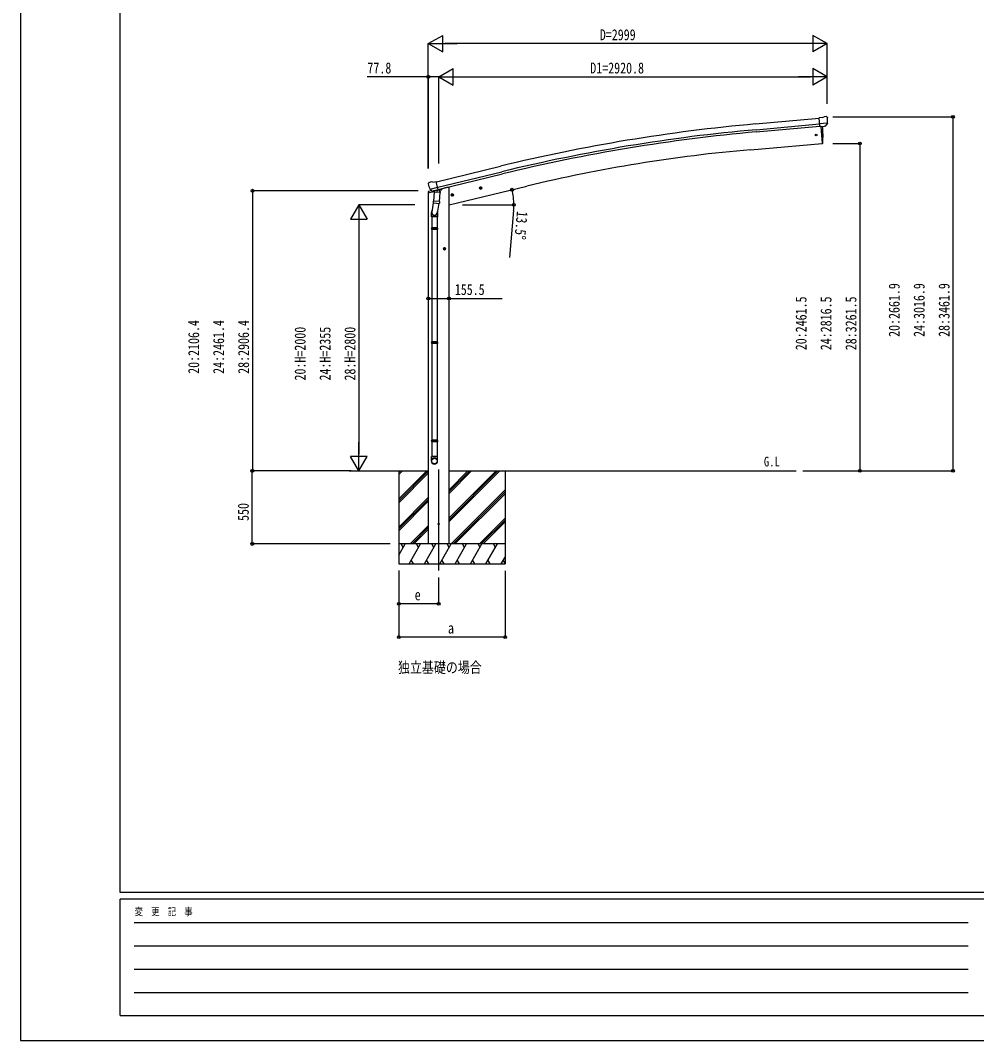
# Model space of a CAD drawing. Units: millimetres, scale not verified. Extents: x -10512 to 10512, y -7425 to 7425.
# Drawn here: x -10512 to -3325, y -7425 to 246 of the extents above; entities that cross this region are included whole.
import ezdxf
from ezdxf.enums import TextEntityAlignment as Align

# ---------------------------------------------------------------- set-up
doc = ezdxf.new("R2010")
doc.units = ezdxf.units.MM
doc.header["$LTSCALE"] = 30
for name, color, linetype in [('0-2_USER1', 3, 'Continuous'), ('0-3_YKK_12', 2, 'Continuous'), ('0-4_YKK_13', 4, 'Continuous'), ('0-5_YKK_A1', 4, 'Continuous'), ('0-6_YKK_D', 6, 'Continuous'), ('0-7_YKK_ZWAK', 7, 'Continuous')]:
    doc.layers.add(name, color=color, linetype=linetype)
doc.styles.add('ＭＳ ゴシック', font='')
doc.styles.get('ＭＳ ゴシック').set_extended_font_data('MS Gothic')

msp = doc.modelspace()

# ---------------------------------------------------------------- linework, layer by layer
at = {"layer": '0-3_YKK_12'}
msp.add_line((-7368.53, -3131.54), (-7368.53, -3890.74), dxfattribs=at)
at = {"layer": '0-4_YKK_13'}
for p, q in [((-4482.77, -485.24), (-4509.34, -487.56)), ((-4503.68, -552.22), (-4509.34, -487.56)), ((-4446.48, -527.52), (-4505.39, -532.68)), ((-4482.77, -485.24), (-4471.05, -478.47)), ((-4456.15, -476.88), (-4469.81, -478.08)), ((-4457.73, -547.01), (-4446.79, -528.07)), ((-4447.01, -482.64), (-4452.5, -478.03)), ((-4445.95, -484.68), (-4445.83, -486.02)), ((-4493.72, -551.35), (-4503.68, -552.22)), ((-4496.71, -551.61), (-4485.54, -679.21)), ((-4460.11, -548.41), (-4467.82, -549.08)), ((-4485.54, -679.21), (-4483.49, -678.96)), ((-7447.47, -982.73), (-7447.19, -983.88)), ((-7443.25, -974.16), (-7447.11, -980.45)), ((-7440.16, -971.91), (-7426.97, -968.74)), ((-7412.41, -971.42), (-7425.67, -968.72)), ((-7412.41, -971.42), (-7386.48, -965.19)), ((-7448.6, -1051.07), (-7405.89, -1040.81)), ((-7448.6, -1044.18), (-7448.6, -1051.07)), ((-7420.09, -1034.97), (-7446.3, -1041.26)), ((-7433.42, -1023.04), (-7375.91, -1009.23)), ((-7416.56, -1037.95), (-7432.94, -1023.46)), ((-7413.86, -1038.52), (-7406.34, -1036.71)), ((-7413.02, -1038.41), (-7411.49, -1038.04)), ((-7411.49, -1038.04), (-7374.78, -1029.23)), ((-7409.65, -1038.27), (-7409.7, -1039.01)), ((-7408.95, -1040.05), (-7383.13, -1046.49)), ((-7402.03, -1045.4), (-7406.7, -1112.24)), ((-7356.34, -1048.59), (-7402.03, -1045.4)), ((-7400.25, -1042.22), (-7400.48, -1045.51)), ((-7380.74, -1031.06), (-7381.76, -1045.66)), ((-7374.78, -1029.23), (-7373.26, -1028.86)), ((-7371.7, -1026.76), (-7370.76, -1026.83)), ((-7370.76, -1026.83), (-7357.44, -1042.14)), ((-7366.76, -1031.42), (-7347.88, -1026.89)), ((-7361.01, -1115.43), (-7356.34, -1048.59)), ((-7357.44, -1042.14), (-7357.89, -1048.49)), ((-7344.04, -1018.71), (-7344.04, -1022.02)), ((-7275.72, -1068.29), (-7256.28, -1063.62)), ((-7271.17, -1060.51), (-7273.3, -1067.7)), ((-7263.87, -1058.75), (-7271.17, -1060.51)), ((-7263.67, -1075.67), (-7268.33, -1056.23)), ((-7258.7, -1064.2), (-7263.87, -1058.75)), ((-7260.83, -1071.4), (-7258.7, -1064.2)), ((-7061.8, -1016.93), (-7042.35, -1012.26)), ((-7057.24, -1009.15), (-7059.38, -1016.35)), ((-7049.95, -1007.4), (-7057.24, -1009.15)), ((-7049.74, -1024.32), (-7054.41, -1004.87)), ((-7044.78, -1012.84), (-7049.95, -1007.4)), ((-7046.91, -1020.04), (-7044.78, -1012.84)), ((-7406.36, -1107.35), (-7420.88, -1195.12)), ((-7407.56, -1124.7), (-7406.69, -1112.24)), ((-7407.17, -1126.06), (-7407.17, -1126.06)), ((-7361.01, -1115.43), (-7406.7, -1112.24)), ((-7405.72, -1126.84), (-7364.02, -1129.76)), ((-7367.54, -1129.51), (-7380.18, -1204.44)), ((-7361.03, -1115.43), (-7361.92, -1128.13)), ((-7423.03, -1232.28), (-7423.03, -1197.93)), ((-7377.03, -1197.63), (-7377.03, -1232.28)), ((-7377.03, -1232.28), (-7423.03, -1232.28)), ((-7421.03, -1232.28), (-7421.03, -1314.8)), ((-7379.03, -1232.28), (-7379.03, -1314.8)), ((-7423.03, -1316.8), (-7422.03, -1314.8)), ((-7377.03, -1316.8), (-7423.03, -1316.8)), ((-7377.03, -1324.8), (-7423.03, -1324.8)), ((-7378.03, -1314.8), (-7422.03, -1314.8)), ((-7378.03, -1326.8), (-7422.03, -1326.8)), ((-7421.03, -1326.8), (-7421.03, -2170.99)), ((-7379.03, -1326.8), (-7379.03, -2170.99)), ((-7377.03, -1316.8), (-7378.03, -1314.8)), ((-7377.03, -1324.8), (-7378.03, -1326.8)), ((-7377.03, -1316.8), (-7377.03, -1324.8)), ((-7314.53, -1470.86), (-7334.53, -1470.86)), ((-7324.53, -1463.36), (-7331.03, -1467.11)), ((-7331.03, -1467.11), (-7331.03, -1474.62)), ((-7331.03, -1474.62), (-7324.53, -1478.37)), ((-7324.53, -1480.86), (-7324.53, -1460.86)), ((-7318.03, -1467.11), (-7324.53, -1463.36)), ((-7423.03, -2172.99), (-7422.03, -2170.99)), ((-7377.03, -2172.99), (-7423.03, -2172.99)), ((-7377.03, -2180.99), (-7423.03, -2180.99)), ((-7378.03, -2170.99), (-7422.03, -2170.99)), ((-7378.03, -2182.99), (-7422.03, -2182.99)), ((-7421.03, -2182.99), (-7421.03, -2911.18)), ((-7379.03, -2182.99), (-7379.03, -2911.18)), ((-7377.03, -2172.99), (-7378.03, -2170.99)), ((-7377.03, -2180.99), (-7378.03, -2182.99)), ((-7377.03, -2172.99), (-7377.03, -2180.99)), ((-7423.03, -2913.18), (-7422.03, -2911.18)), ((-7377.03, -2913.18), (-7423.03, -2913.18)), ((-7378.03, -2911.18), (-7422.03, -2911.18)), ((-7377.03, -2913.18), (-7378.03, -2911.18)), ((-7377.03, -2913.18), (-7377.03, -2921.18)), ((-7377.03, -2921.18), (-7423.03, -2921.18)), ((-7378.03, -2923.18), (-7422.03, -2923.18)), ((-7421.03, -2923.18), (-7421.03, -3033.18)), ((-7379.03, -2923.18), (-7379.03, -3033.18)), ((-7377.03, -2921.18), (-7378.03, -2923.18)), ((-7423.03, -3067.32), (-7423.03, -3033.18)), ((-7377.03, -3033.18), (-7423.03, -3033.18)), ((-7377.03, -3067.32), (-7377.03, -3033.18))]:
    msp.add_line(p, q, dxfattribs=at)
for points in [[(-4446.4, -526.89), (-4446.69, -527.88), (-4446.79, -528.07)], [(-4493.72, -551.35), (-4493.45, -551.42), (-4468.07, -549.2), (-4467.82, -549.08)], [(-7381.05, -1030.64), (-7371.33, -1028.31), (-7386.48, -965.19)], [(-7433.69, -1022.46), (-7433.1, -1023.31), (-7432.94, -1023.46)], [(-7381.05, -1030.64), (-7381.29, -1030.79), (-7406.06, -1036.74), (-7406.34, -1036.71)], [(-7273.3, -1067.7), (-7268.13, -1073.15), (-7260.83, -1071.4)], [(-7059.38, -1016.35), (-7054.21, -1021.79), (-7046.91, -1020.04)], [(-7423.03, -1316.8), (-7423.03, -1324.8), (-7422.03, -1326.8)], [(-7324.53, -1478.37), (-7318.03, -1474.62), (-7318.03, -1467.11)], [(-7423.03, -2172.99), (-7423.03, -2180.99), (-7422.03, -2182.99)], [(-7423.03, -2913.18), (-7423.03, -2921.18), (-7422.03, -2923.18)]]:
    msp.add_lwpolyline(points, dxfattribs=at)
for centre, radius in [((-4531.23, -615.96), 6.5), ((-7266, -1065.95), 8.5), ((-7266, -1065.95), 7.7), ((-7266, -1065.95), 6.5), ((-7052.08, -1014.59), 8.5), ((-7052.08, -1014.59), 7.7), ((-7052.08, -1014.59), 6.5), ((-7324.53, -1470.86), 8.5), ((-7324.53, -1470.86), 7.7), ((-7324.53, -1470.86), 6.5), ((-7368.53, -3540.75), 4.5)]:
    msp.add_circle(centre, radius, dxfattribs=at)
for centre, radius, start, end in [((-4469.55, -481.07), 3, 95, 120), ((-4455.71, -481.87), 5, 50.00648, 94.99352), ((-4647.46, -503.66), 202.4, 353.4085, 5), ((-5379.31, -623.4), 900, 356.63919, 4.64986), ((-4483.85, -675.98), 3, 277, 356.63919), ((-7250.39, -936.63), 202.4, 193.5, 205.09125), ((-7438.99, -976.77), 5, 103.5, 148.5), ((-7426.27, -971.66), 3, 78.5, 103.5), ((-7445.6, -1044.18), 3, 103.5, 180), ((-7413.14, -1037.92), 0.5, 248.23754, 283.5), ((-7410.15, -1038.24), 0.5, 356, 103.5), ((-7408.71, -1039.08), 1, 176, 256), ((-7382.78, -1045.52), 1.03, 250.03897, 351.96569), ((-7380.14, -1031.14), 0.604, 100.59842, 172.20595), ((-7373.37, -1028.38), 0.5, 283.5, 318.76246), ((-7349.04, -1022.02), 5, 283.5, 0), ((-7405.62, -1124.88), 1.95, 175.04017, 217.47766), ((-7405.58, -1124.85), 2, 217.40962, 266), ((-7363.88, -1127.76), 2, 266, 349.46843)]:
    msp.add_arc(centre, radius, start, end, dxfattribs=at)
for centre, major_axis, ratio, start_param, end_param in [((-4441.62, -480.63), (-15.35, 3.44), 0.101033, 5.9751426, 5.9753737), ((-4448.95, -484.93), (2.71, -1.31), 0.997474, 0.5366567, 1.3225652), ((-4460.38, -545.42), (1.62, -2.54), 0.997631, 5.8041905, 5.8929484), ((-4460.45, -545.31), (-3.5, 2.17), 0.650902, 2.1145521, 2.1873627), ((-4460.33, -545.5), (1.62, -2.54), 0.997631, 5.965759, 6.7621801), ((-7444.55, -982.02), (-1.57, -2.57), 0.99628, 4.712389, 5.4996506), ((-7414.58, -1035.69), (-0.73, -2.92), 0.997631, 5.8041905, 6.6006116), ((-7414.52, -1035.47), (2.63, 3.16), 0.650902, 4.0958226, 4.1686332), ((-7414.55, -1035.59), (-0.73, -2.92), 0.997631, 0.3902369, 0.4789948), ((-7400.03, -1197.63), (23, 0), 0.996195, 2.5560258, 6.5663028), ((-7400.03, -1197.63), (21, 0), 0.996195, 2.9349147, 5.9512394), ((-7400.03, -3065.58), (-23, 0), 0.996195, 3.1415927, 6.2831853), ((-7400.03, -3067.32), (-23, 0), 0.996195, 3.1415927, 6.2831853), ((-7400.03, -3067.32), (0, -23.43), 0.981806, 4.712389, 7.8539816)]:
    msp.add_ellipse(centre, major_axis=major_axis, ratio=ratio, start_param=start_param, end_param=end_param, dxfattribs=at)
msp.add_ellipse((-7400.03, -3067.32), major_axis=(21, 0), ratio=0.996195, dxfattribs=at)
at = {"layer": '0-5_YKK_A1'}
for p, q in [((-4986.49, -532.68), (-4509.16, -489.63)), ((-4982.62, -575.66), (-4505.44, -532.63)), ((-4981.1, -592.43), (-4503.93, -549.4)), ((-4496.71, -551.61), (-4485.54, -679.21)), ((-5023.49, -726.28), (-4485.54, -679.21)), ((-7386.01, -967.15), (-6903.14, -849.67)), ((-7375.98, -1009.14), (-6892.89, -891.83)), ((-7372, -1025.5), (-6888.92, -908.2)), ((-7446.03, -3690.75), (-7446.03, -1050.45)), ((-7310.53, -1011.36), (-7344.04, -1019.41)), ((-7290.53, -1140.75), (-6704.86, -1000.14)), ((-8042.37, -3140.75), (-7446.03, -3140.75)), ((-7668.53, -3140.75), (-7668.53, -3840.74)), ((-7668.53, -3351.97), (-7457.3, -3140.75)), ((-7668.53, -3168.13), (-7641.15, -3140.75)), ((-7668.53, -3153.98), (-7655.29, -3140.75)), ((-7668.53, -3366.12), (-7446.28, -3143.87)), ((-7290.78, -3523.01), (-6908.52, -3140.75)), ((-7290.78, -3494.72), (-6936.8, -3140.75)), ((-7290.78, -3508.86), (-6922.66, -3140.75)), ((-7290.78, -3310.88), (-7120.65, -3140.75)), ((-7290.78, -3296.73), (-7134.79, -3140.75)), ((-7290.78, -3282.59), (-7148.94, -3140.75)), ((-7290.53, -3140.75), (-4681.03, -3140.75)), ((-6868.53, -3140.75), (-6868.53, -3840.74)), ((-7668.53, -3380.26), (-7446.28, -3158.01)), ((-7274.68, -3690.75), (-6868.53, -3284.61)), ((-7668.53, -3564.1), (-7446.28, -3341.86)), ((-7668.53, -3578.25), (-7446.28, -3356)), ((-7668.53, -3592.39), (-7446.28, -3370.14)), ((-7260.53, -3690.75), (-6868.53, -3298.75)), ((-7246.39, -3690.75), (-6868.53, -3312.89)), ((-7062.54, -3690.75), (-6868.53, -3496.74)), ((-7048.4, -3690.75), (-6868.53, -3510.88)), ((-7034.26, -3690.75), (-6868.53, -3525.02)), ((-7583.04, -3690.75), (-7446.28, -3553.99)), ((-7568.9, -3690.75), (-7446.28, -3568.13)), ((-7554.76, -3690.75), (-7446.28, -3582.27)), ((-7668.53, -3774.58), (-7620.13, -3690.74)), ((-6868.53, -3690.75), (-7668.53, -3690.75)), ((-7635.14, -3716.73), (-7650.14, -3690.74)), ((-7591.27, -3840.74), (-7504.67, -3690.74)), ((-7519.67, -3716.73), (-7534.67, -3690.75)), ((-7475.8, -3840.74), (-7389.2, -3690.75)), ((-7404.2, -3716.73), (-7419.2, -3690.74)), ((-7360.33, -3840.74), (-7273.73, -3690.75)), ((-7288.73, -3716.73), (-7303.73, -3690.74)), ((-7244.86, -3840.74), (-7158.26, -3690.75)), ((-7173.26, -3716.73), (-7188.26, -3690.74)), ((-7129.39, -3840.74), (-7042.78, -3690.75)), ((-7072.79, -3690.75), (-7057.79, -3716.73)), ((-7013.92, -3840.74), (-6927.31, -3690.75)), ((-6942.32, -3716.73), (-6957.32, -3690.74)), ((-7576.27, -3814.77), (-7561.27, -3840.74)), ((-7460.8, -3814.76), (-7445.8, -3840.74)), ((-7345.33, -3814.76), (-7330.33, -3840.74)), ((-7229.86, -3814.77), (-7214.86, -3840.74)), ((-7114.39, -3814.77), (-7099.39, -3840.74)), ((-6998.92, -3814.77), (-6983.92, -3840.74)), ((-6898.45, -3840.74), (-6868.53, -3788.93)), ((-6883.45, -3814.77), (-6868.45, -3840.74)), ((-7668.53, -3840.74), (-6868.53, -3840.74))]:
    msp.add_line(p, q, dxfattribs=at)
msp.add_lwpolyline([(-7290.53, -3690.75), (-7290.53, -1011.36), (-7310.53, -1011.36)], dxfattribs=at)
for centre, radius, start, end in [((-3810.44, -13586.7), 13106.9, 95.14794, 103.64794), ((-3810.44, -13586.7), 13063.74, 95.14794, 103.64794), ((-3810.44, -13586.7), 13046.9, 95.14794, 103.64794), ((-4021.57, -12175.98), 11493.45, 95.00098, 103.50099)]:
    msp.add_arc(centre, radius, start, end, dxfattribs=at)
at = {"layer": '0-6_YKK_D'}
for p, q in [((-7446.53, 71.12), (-7338.28, 133.62)), ((-7338.28, 8.62), (-7338.28, 133.62)), ((-4447.46, 71.12), (-4555.71, 133.62)), ((-4555.71, 133.62), (-4555.71, 8.62)), ((-7446.53, -868.69), (-7446.53, 72.12)), ((-7446.53, 71.12), (-7338.28, 8.62)), ((-7446.53, 71.12), (-7230.03, 71.12)), ((-4572.46, 71.12), (-7321.53, 71.12)), ((-4447.46, 71.12), (-4663.97, 71.12)), ((-4447.46, 71.12), (-4555.71, 8.62)), ((-4447.46, -380.93), (-4447.46, 72.12)), ((-7368.28, -178.88), (-7260.03, -116.38)), ((-7260.03, -241.38), (-7260.03, -116.38)), ((-4447.46, -178.88), (-4555.71, -116.38)), ((-4555.71, -116.38), (-4555.71, -241.38)), ((-7446.03, -868.7), (-7446.03, -177.88)), ((-7368.28, -830.76), (-7368.28, -177.88)), ((-7368.28, -829.76), (-7368.28, -177.88)), ((-7368.28, -178.88), (-7260.03, -241.38)), ((-7368.28, -178.88), (-7151.78, -178.88)), ((-7243.28, -178.88), (-4572.46, -178.88)), ((-4447.46, -178.88), (-4663.97, -178.88)), ((-4447.46, -178.88), (-4555.71, -241.38)), ((-4447.46, -379.93), (-4447.46, -177.88)), ((-4405.46, -478.88), (-3501.58, -478.88)), ((-3502.58, -478.88), (-3502.58, -3140.75)), ((-4406.46, -679.21), (-4201.58, -679.21)), ((-4202.58, -679.21), (-4202.58, -3140.75)), ((-7521.53, -1034.34), (-8769.28, -1034.34)), ((-8768.28, -1034.34), (-8768.28, -3140.75)), ((-7968.28, -1140.75), (-8030.78, -1249)), ((-7546.53, -1140.75), (-7969.28, -1140.75)), ((-7968.28, -1140.75), (-7905.78, -1249)), ((-7968.28, -1140.75), (-7968.28, -1357.25)), ((-7189.53, -1140.75), (-6802.68, -1140.75)), ((-6805.53, -1183.2), (-6836.58, -1537.85)), ((-8030.78, -1249), (-7905.78, -1249)), ((-7968.28, -1265.75), (-7968.28, -3015.75)), ((-7968.28, -3140.75), (-7968.28, -2924.24)), ((-7968.28, -3140.75), (-8030.78, -3032.49)), ((-7905.78, -3032.49), (-8030.78, -3032.49)), ((-7968.28, -3140.75), (-7905.78, -3032.49)), ((-8025.57, -3140.75), (-8770.53, -3140.75)), ((-8769.53, -3690.75), (-8769.53, -3140.75)), ((-8062.16, -3140.75), (-8769.28, -3140.75)), ((-4630.03, -3140.75), (-4201.58, -3140.75)), ((-4629.03, -3140.75), (-3501.58, -3140.75)), ((-7734.23, -3690.75), (-8770.53, -3690.75)), ((-7668.53, -3890.74), (-7668.53, -4391.74)), ((-7668.53, -3890.74), (-7668.53, -4141.74)), ((-6868.53, -3891.74), (-6868.53, -4391.74)), ((-7368.53, -3942.12), (-7368.53, -4141.74)), ((-7368.53, -4140.74), (-7668.53, -4140.74)), ((-6868.53, -4390.74), (-7668.53, -4390.74))]:
    msp.add_line(p, q, dxfattribs=at)
for points in [[(-7368.28, -178.88), (-7446.03, -178.88), (-7905.03, -178.88)], [(-7446.28, -1844.37), (-7290.78, -1844.37), (-6892.28, -1844.37)]]:
    msp.add_lwpolyline(points, dxfattribs=at)
for centre in [(-7446.03, -178.88), (-3502.58, -478.88), (-4202.58, -679.21), (-8768.28, -1034.34), (-6817.13, -1027.09), (-6803.68, -1140.75), (-7446.28, -1844.37), (-7290.78, -1844.37), (-8769.53, -3140.75), (-8768.28, -3140.75), (-4202.58, -3140.75), (-3502.58, -3140.75), (-8769.53, -3690.75), (-7668.53, -4140.74), (-7368.53, -4140.74), (-7668.53, -4390.74), (-6868.53, -4390.74)]:
    msp.add_circle(centre, 10.62, dxfattribs=at)
for start, end in [(360, 13.5), (354.99679, 360)]:
    msp.add_arc((-7290.53, -1140.75), 486.86, start, end, dxfattribs=at)
at = {"layer": '0-7_YKK_ZWAK'}
for p, q in [((-9762.45, -6312.5), (-9762.45, 6937.5)), ((9737.55, -6312.5), (-9762.45, -6312.5)), ((-3262.45, -6362.5), (-9762.45, -6362.5)), ((-9762.45, -7237.5), (-9762.45, -6362.5)), ((-9656.2, -6537.5), (-3387.45, -6537.5)), ((-9656.2, -6712.5), (-3387.45, -6712.5)), ((-9656.2, -6887.5), (-3387.45, -6887.5)), ((-9656.2, -7062.5), (-3387.45, -7062.5)), ((-9762.45, -7237.5), (-3262.45, -7237.5))]:
    msp.add_line(p, q, dxfattribs=at)
msp.add_lwpolyline([(-10512.5, -7425), (10512.5, -7425), (10512.5, 7425), (-10512.5, 7425)], close=True, dxfattribs=at)

# ---------------------------------------------------------------- texts
at = {"layer": '0-2_USER1', "style": 'ＭＳ ゴシック', "width": 0.8}
for s, height, p in [('G.L', 73.31, (-4923.67, -3130.14)), ('独立基礎の場合', 82.48, (-7674.43, -4685.11))]:
    msp.add_text(s, height=height, dxfattribs=at).set_placement(p, align=Align.BOTTOM_LEFT)
at = {"layer": '0-6_YKK_D', "style": 'ＭＳ ゴシック', "width": 0.8}
for s, p in [('D=2999', (-6157, 72.12)), ('77.8', (-7904.03, -177.88)), ('D1=2920.8', (-6228.87, -177.88)), ('155.5', (-7247.28, -1843.37)), ('e', (-7548.53, -4139.08)), ('a', (-7298.53, -4389.08))]:
    msp.add_text(s, height=82.48, dxfattribs=at).set_placement(p, align=Align.BOTTOM_LEFT)
for s, rotation, p in [('13.5°', 264.997, (-6804.62, -1184.29)), ('20:2661.9', 90, (-3878.58, -2133.81)), ('24:3016.9', 90, (-3691.08, -2133.81)), ('28:3461.9', 90, (-3503.58, -2133.81)), ('20:2461.5', 90, (-4578.58, -2233.98)), ('24:2816.5', 90, (-4391.08, -2233.98)), ('28:3261.5', 90, (-4203.58, -2233.98)), ('20:2106.4', 90, (-9144.28, -2411.54)), ('24:2461.4', 90, (-8956.78, -2411.54)), ('28:2906.4', 90, (-8769.28, -2411.54)), ('20:H=2000', 90, (-8344.28, -2461.75)), ('24:H=2355', 90, (-8156.78, -2461.75)), ('28:H=2800', 90, (-7969.28, -2461.75)), ('550', 90, (-8771.2, -3517.75))]:
    msp.add_text(s, height=82.48, rotation=rotation, dxfattribs=at).set_placement(p, align=Align.BOTTOM_LEFT)
at = {"layer": '0-7_YKK_ZWAK', "style": 'ＭＳ ゴシック', "width": 0.8}
msp.add_text('変  更  記  事', height=54.99, dxfattribs=at).set_placement((-9653.28, -6500), align=Align.BOTTOM_LEFT)

doc.saveas('drawing.dxf')
